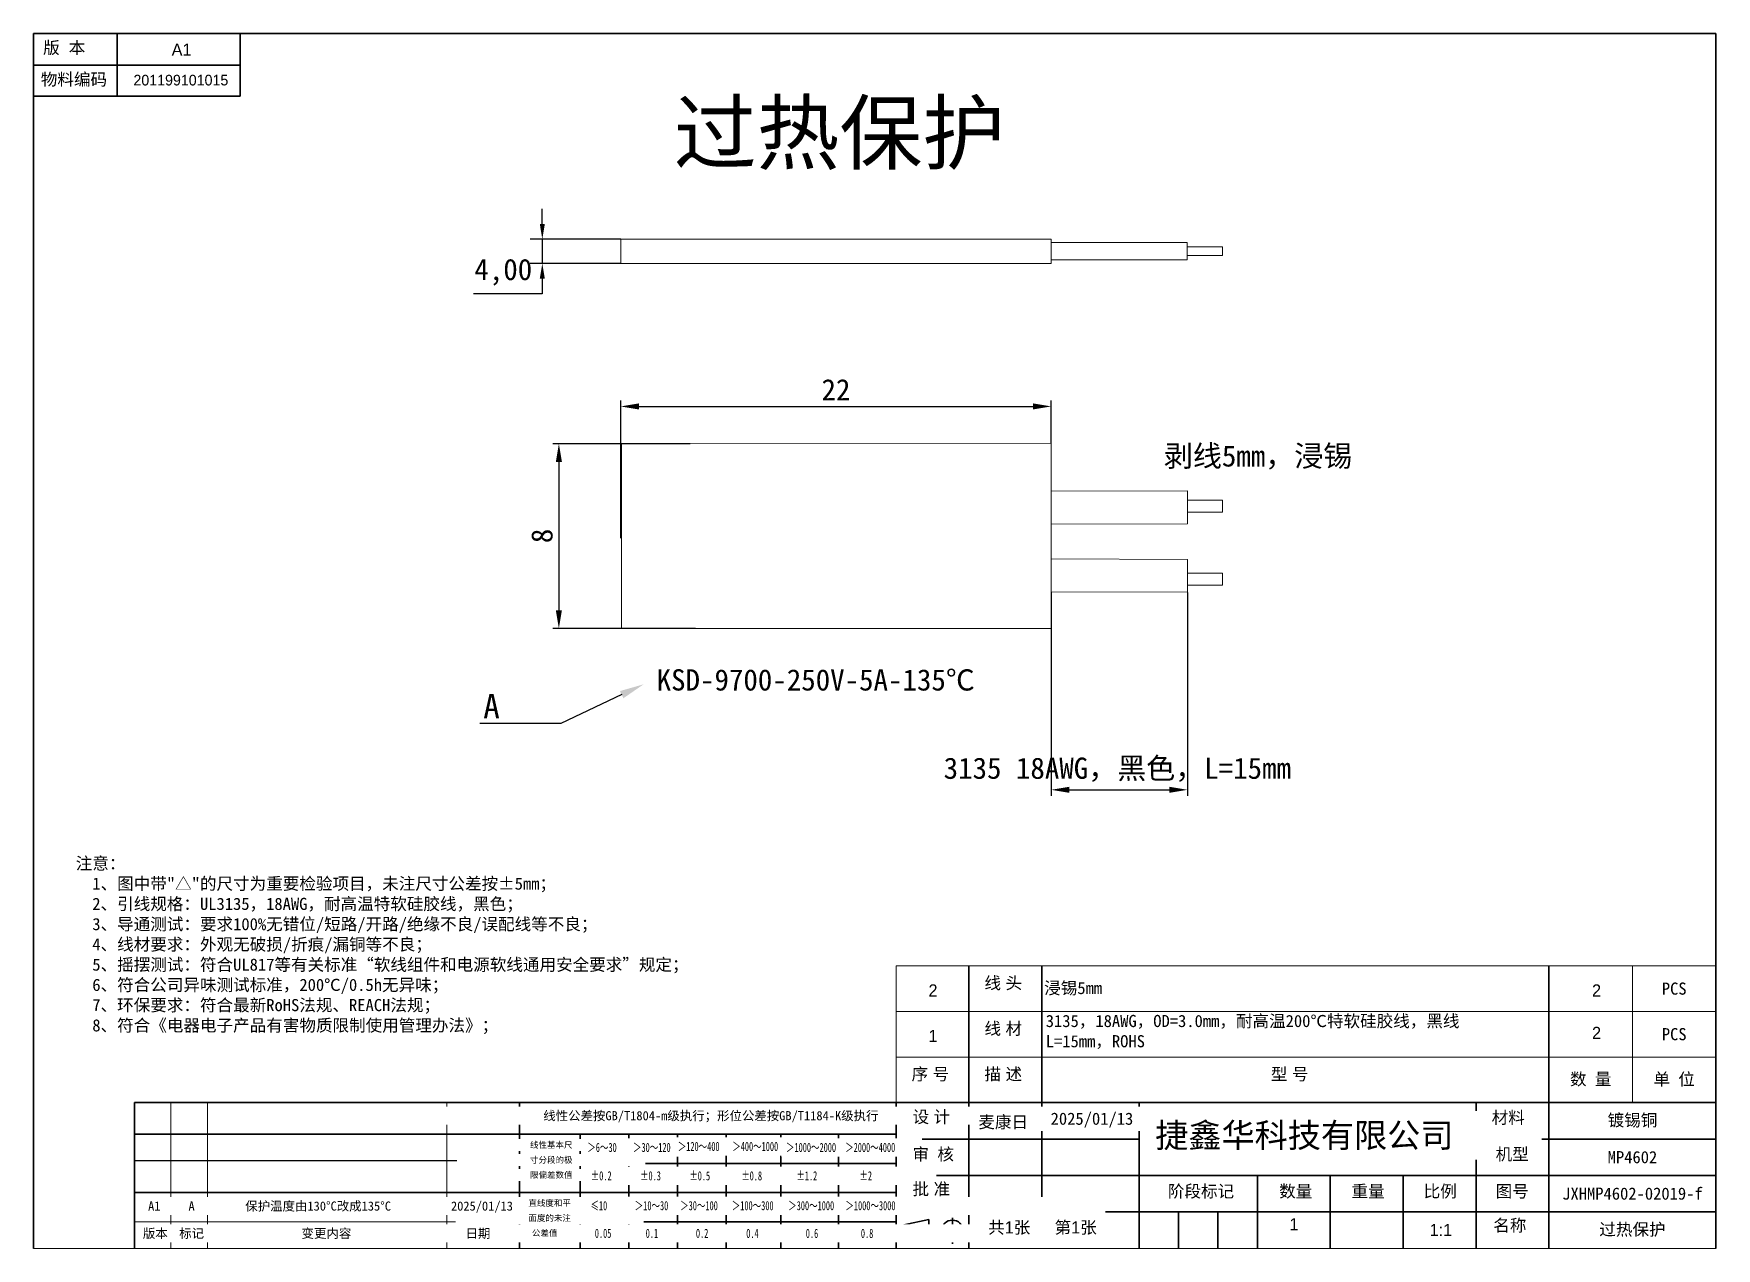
# Model space of a CAD drawing. Header units: millimetres. Extents: x 68 to 5666, y -2728 to 369.
# Drawn here: x 137.3 to 414.4, y -2159 to -1959 of the extents above; entities that cross this region are included whole.
import ezdxf
from ezdxf import colors
from ezdxf.entities.mleader import LeaderData, LeaderLine
from ezdxf.math import Vec2, Vec3

# ---------------------------------------------------------------- set-up
doc = ezdxf.new("R2010")
doc.units = ezdxf.units.MM
doc.header["$PDSIZE"] = -1
doc.linetypes.add('SLD-实线', pattern=[0, 0])
doc.layers.get('0').update_dxf_attribs({"lineweight": 18})
doc.layers.add('更新', color=10, linetype='Continuous', lineweight=18)
doc.styles.add('SLDTEXTSTYLE0', font='')
doc.styles.add('SLDTEXTSTYLE1', font='')
doc.styles.get("Standard").update_dxf_attribs({"font": 'simfang.ttf'})
doc.styles.add('标准', font='', dxfattribs={"width": 0.667})
doc.styles.get('SLDTEXTSTYLE0').set_extended_font_data('汉仪长仿宋体')
doc.styles.get('SLDTEXTSTYLE1').set_extended_font_data('汉仪长仿宋体')
doc.styles.get('标准').set_extended_font_data('宋体')
doc.dimstyles.new('ISO-25', dxfattribs={"dimtxt": 2.5, "dimasz": 2.5, "dimexe": 1.25, "dimexo": 0.625, "dimtad": 1, "dimtxsty": 'Standard', "dimcen": 2.5, "dimdle": 5, "dimadec": 0, "dimazin": 0, "dimtfac": 1, "dimtmove": 0, "dimatfit": 3, "dimfxl": 1, "dimarcsym": 0})
doc.dimstyles.new('手拉手标注样式$0', dxfattribs={"dimtxt": 3.5, "dimasz": 3, "dimexe": 1, "dimexo": 0, "dimgap": 1, "dimtad": 1, "dimdec": 1, "dimlfac": 20, "dimdsep": 46, "dimtxsty": 'Standard', "dimcen": 0, "dimdle": 6, "dimclrd": 1, "dimclre": 1, "dimclrt": 3, "dimaunit": 1, "dimadec": 0, "dimazin": 0, "dimtfac": 1, "dimtdec": 1, "dimtmove": 0, "dimatfit": 3, "dimfxl": 1, "dimtolj": 1, "dimarcsym": 0})

# ---------------------------------------------------------------- blocks, each defined once
blk = doc.blocks.new('*D1148')
at = {"color": 1, "lineweight": -2}
for p, q in [((245.43, -2026.56), (222.8, -2026.56)), ((223.8, -2029.56), (223.8, -2053.98)), ((246.31, -2056.98), (222.8, -2056.98))]:
    blk.add_line(p, q, dxfattribs=at)
at = {"color": 1}
for points in [[(224.3, -2029.56), (223.3, -2029.56), (223.8, -2026.56)], [(223.3, -2053.98), (224.3, -2053.98), (223.8, -2056.98)]]:
    blk.add_solid(points, dxfattribs=at)
at = {"layer": 'Defpoints', "color": 0}
for p in [(245.43, -2026.56), (223.8, -2056.98), (246.31, -2056.98)]:
    blk.add_point(p, dxfattribs=at)
at = {"color": 3, "lineweight": 13, "insert": (221.03, -2041.74), "char_height": 3.5, "attachment_point": 5, "rotation": 90}
blk.add_mtext('\\A1;8', dxfattribs=at)
blk = doc.blocks.new('*D1149')
at = {"color": 1, "lineweight": -2}
for p, q in [((233.98, -2042.13), (233.98, -2019.42)), ((304.86, -2026.48), (304.86, -2019.42)), ((236.98, -2020.42), (301.86, -2020.42))]:
    blk.add_line(p, q, dxfattribs=at)
at = {"color": 1}
for points in [[(236.98, -2019.92), (236.98, -2020.92), (233.98, -2020.42)], [(301.86, -2020.92), (301.86, -2019.92), (304.86, -2020.42)]]:
    blk.add_solid(points, dxfattribs=at)
at = {"layer": 'Defpoints', "color": 0}
for p in [(304.86, -2020.42), (304.86, -2026.48), (233.98, -2042.13)]:
    blk.add_point(p, dxfattribs=at)
at = {"color": 3, "lineweight": 13, "insert": (269.42, -2017.67), "char_height": 3.5, "attachment_point": 5}
blk.add_mtext('\\A1;22', dxfattribs=at)
blk = doc.blocks.new('*D1150')
at = {"color": 1, "lineweight": -2}
for p, q in [((304.86, -2050.94), (304.86, -2084.54)), ((327.31, -2051.03), (327.31, -2084.54)), ((307.86, -2083.54), (324.31, -2083.54))]:
    blk.add_line(p, q, dxfattribs=at)
at = {"color": 1}
for points in [[(307.86, -2083.04), (307.86, -2084.04), (304.86, -2083.54)], [(324.31, -2084.04), (324.31, -2083.04), (327.31, -2083.54)]]:
    blk.add_solid(points, dxfattribs=at)
at = {"layer": 'Defpoints', "color": 0}
for p in [(304.86, -2050.94), (327.31, -2051.03), (327.31, -2083.54)]:
    blk.add_point(p, dxfattribs=at)
at = {"color": 3, "insert": (315.75, -2080.24), "char_height": 3.5, "attachment_point": 5}
blk.add_mtext('\\A1;3135 18AWG，黑色，L=15mm', dxfattribs=at)
blk = doc.blocks.new('*D1154')
at = {"color": 0, "lineweight": -2}
for p, q in [((221.07, -1990.37), (221.07, -1987.87)), ((233.98, -1992.87), (219.07, -1992.87)), ((221.07, -1992.87), (221.07, -1996.87)), ((233.98, -1996.87), (219.07, -1996.87)), ((221.07, -1999.37), (221.07, -2001.87)), ((221.07, -2001.87), (209.75, -2001.87))]:
    blk.add_line(p, q, dxfattribs=at)
at = {"color": 0}
for points in [[(220.66, -1990.37), (221.49, -1990.37), (221.07, -1992.87)], [(221.49, -1999.37), (220.66, -1999.37), (221.07, -1996.87)]]:
    blk.add_solid(points, dxfattribs=at)
at = {"layer": 'Defpoints', "color": 0}
for p in [(233.98, -1992.87), (221.07, -1996.87), (233.98, -1996.87)]:
    blk.add_point(p, dxfattribs=at)
at = {"color": 0, "insert": (214.65, -1998.32), "char_height": 3.5, "attachment_point": 5}
blk.add_mtext('\\A1;4,00', dxfattribs=at)

msp = doc.modelspace()

# ---------------------------------------------------------------- linework, layer by layer
at = {"color": 7, "linetype": 'Continuous', "lineweight": 25}
for p, q in [((151.0707, -1959.0421), (137.3207, -1959.0421)), ((137.3207, -1959.0421), (137.3207, -1964.216)), ((151.0707, -1959.0421), (151.0707, -1964.216)), ((151.0707, -1964.216), (137.3207, -1964.216)), ((217.3207, -2144.6421), (153.9215, -2144.6421))]:
    msp.add_line(p, q, dxfattribs=at)
at = {"color": 7, "linetype": 'Continuous', "lineweight": 35}
for p, q in [((137.3207, -1959.0421), (414.3207, -1959.0421)), ((137.3207, -1959.0421), (137.3207, -2159.0421)), ((151.0707, -1959.0421), (151.0707, -1969.3612)), ((171.3139, -1959.0421), (171.3139, -1969.3612)), ((414.3207, -1959.0421), (414.3207, -2159.0421)), ((137.3207, -1964.216), (171.3139, -1964.216)), ((137.3207, -1969.3612), (171.3139, -1969.3612)), ((291.3207, -2112.5421), (291.3207, -2159.0421)), ((303.3207, -2112.5421), (303.3207, -2153.0421)), ((386.8207, -2112.5421), (386.8207, -2159.0421)), ((153.9215, -2135.0421), (153.9215, -2159.0421)), ((279.3207, -2135.0421), (153.9215, -2135.0421)), ((217.3207, -2159.0421), (217.3207, -2135.0421)), ((217.3207, -2135.0421), (217.3207, -2159.0421)), ((279.3207, -2135.0421), (279.3207, -2159.0421)), ((279.3207, -2135.0421), (376.1092, -2135.0421)), ((279.3207, -2135.0421), (279.3207, -2159.0421)), ((292.6092, -2135.0421), (280.6092, -2135.0421)), ((319.3207, -2135.0421), (319.3207, -2159.0421)), ((374.8207, -2135.0421), (374.8207, -2159.0421)), ((376.1092, -2135.0421), (414.3828, -2135.0421)), ((279.3207, -2140.2633), (153.9215, -2140.2633)), ((227.3207, -2159.0421), (227.3207, -2140.2633)), ((235.3207, -2140.2633), (235.3207, -2159.0421)), ((243.3207, -2159.0421), (243.3207, -2140.2633)), ((251.3207, -2159.0421), (251.3207, -2140.2633)), ((260.3207, -2159.0421), (260.3207, -2140.2633)), ((269.8207, -2140.2633), (269.8207, -2159.0421)), ((319.3207, -2141.0421), (279.3207, -2141.0421)), ((374.8207, -2141.0421), (414.3207, -2141.0421)), ((227.3207, -2145.0633), (279.3207, -2145.0633)), ((279.3207, -2147.0421), (414.3207, -2147.0421)), ((338.8207, -2159.0421), (338.8207, -2147.0421)), ((350.8207, -2147.0421), (350.8207, -2159.0421)), ((362.8207, -2147.0421), (362.8207, -2159.0421)), ((217.3207, -2149.8633), (153.9215, -2149.8633)), ((217.3207, -2149.8633), (279.3207, -2149.8633)), ((279.3207, -2154.6633), (227.3207, -2154.6633)), ((319.3207, -2153.0421), (279.3207, -2153.0421)), ((280.6008, -2155.1521), (284.7069, -2154.2673)), ((280.6008, -2155.1521), (280.6008, -2157.1822)), ((284.7069, -2154.2673), (284.7069, -2157.7639)), ((288.6008, -2154.0453), (288.6008, -2158.3175)), ((414.3207, -2153.0421), (319.3207, -2153.0421)), ((325.8207, -2159.0421), (325.8207, -2153.0421)), ((332.3207, -2153.0421), (332.3207, -2159.0421)), ((285.2672, -2156.1459), (279.2625, -2156.1459)), ((284.7069, -2157.7639), (280.6008, -2157.1822)), ((291.6832, -2156.1459), (286.8508, -2156.1459))]:
    msp.add_line(p, q, dxfattribs=at)
at = {"color": 0}
for p, q in [((233.9811, -1996.8669), (233.9811, -1992.8669)), ((233.9811, -1992.8669), (304.8581, -1992.8669)), ((304.8581, -1996.8669), (304.8581, -1992.8669)), ((304.8581, -1993.4022), (327.2567, -1993.4022)), ((327.2567, -1994.1389), (333.0528, -1994.1389)), ((333.0528, -1994.1389), (333.0528, -1995.5468)), ((233.9811, -1996.8669), (304.8581, -1996.8669)), ((304.8581, -1996.3064), (327.2567, -1996.3064)), ((333.0528, -1995.5468), (327.2567, -1995.5468)), ((327.3147, -2034.3227), (327.3147, -2039.7405)), ((327.3147, -2035.8471), (333.0528, -2035.8471)), ((333.0528, -2036.8471), (333.0528, -2035.8471)), ((327.3147, -2037.8471), (333.0528, -2037.8471)), ((333.0528, -2036.8471), (333.0528, -2037.8471)), ((327.3147, -2045.6073), (327.3147, -2051.0251)), ((327.3147, -2047.852), (333.0528, -2047.852)), ((327.3147, -2049.852), (333.0528, -2049.852)), ((333.0528, -2048.852), (333.0528, -2047.852)), ((333.0528, -2048.852), (333.0528, -2049.852))]:
    msp.add_line(p, q, dxfattribs=at)
at = {"color": 7, "linetype": 'SLD-实线', "lineweight": 13}
for p, q in [((304.8581, -2026.4801), (234.1147, -2026.5605)), ((304.8581, -2026.4801), (304.8581, -2056.9901)), ((327.3147, -2034.3227), (304.8581, -2034.3942)), ((304.8581, -2039.8161), (327.3147, -2039.7405)), ((327.3147, -2045.6073), (304.8581, -2045.5316)), ((304.8581, -2050.9535), (327.3147, -2051.0251)), ((234.1147, -2056.9847), (304.8581, -2056.9901))]:
    msp.add_line(p, q, dxfattribs=at)
at = {"color": 0, "linetype": 'Continuous', "lineweight": 5}
msp.add_line((414.3179, -2078.8827), (414.3179, -2134.9415), dxfattribs=at)
for p, q in [((279.3207, -2112.5421), (414.3179, -2112.5421)), ((400.5707, -2135.0421), (400.5707, -2112.5421)), ((279.3207, -2120.0421), (414.3179, -2120.0421)), ((279.3207, -2127.5421), (414.3179, -2127.5421)), ((386.8207, -2135.0421), (400.5707, -2135.0421))]:
    msp.add_line(p, q)
at = {"lineweight": 5}
for p, q in [((159.9215, -2135.0421), (159.9215, -2159.0421)), ((165.9215, -2135.0421), (165.9215, -2159.0421)), ((205.335, -2135.0421), (205.335, -2159.0421)), ((217.3207, -2154.6633), (153.9215, -2154.6633)), ((137.3207, -2159.0421), (414.3207, -2159.0421)), ((153.9215, -2159.0421), (217.3207, -2159.0421))]:
    msp.add_line(p, q, dxfattribs=at)
at = {"color": 7, "linetype": 'Continuous', "lineweight": 35}
for radius in [1.75, 1]:
    msp.add_circle((288.6008, -2156.1459), radius, dxfattribs=at)
at = {"layer": '更新', "color": 0}
for p, q in [((327.2567, -1993.4022), (327.2567, -1996.3064)), ((234.1147, -2026.5605), (234.1147, -2056.9847))]:
    msp.add_line(p, q, dxfattribs=at)

# ---------------------------------------------------------------- texts
at = {"color": 7, "linetype": 'Continuous', "lineweight": 35}
for s, insert, char_height, width, attachment_point, style in [(' 版  本', (138.1375, -1960.3521), 2, 24.189751, 1, 'SLDTEXTSTYLE0'), ('A1', (161.6786, -1960.6747), 2, 7.01863, 2, 'SLDTEXTSTYLE1'), ('物料编码', (138.5006, -1965.5629), 2, 26.865651, 1, 'SLDTEXTSTYLE0'), ('201199101015', (161.5591, -1965.8186), 1.75, 7.01863, 2, 'SLDTEXTSTYLE1'), ('2', (284.6628, -2115.5771), 2, 12.591528, 1, 'SLDTEXTSTYLE0'), ('线 头', (293.8732, -2114.3497), 2, 12.591528, 1, 'SLDTEXTSTYLE0'), ('2', (393.9128, -2115.5771), 2, 12.591528, 1, 'SLDTEXTSTYLE0'), ('线 材', (293.8732, -2121.8497), 2, 12.591528, 1, 'SLDTEXTSTYLE0'), ('1', (284.6628, -2123.0771), 2, 12.591528, 1, 'SLDTEXTSTYLE0'), ('2', (393.9128, -2122.5715), 2, 12.591528, 1, 'SLDTEXTSTYLE0'), ('序 号', (281.8732, -2129.3497), 2, 12.591528, 1, 'SLDTEXTSTYLE0'), ('描 述', (293.8732, -2129.3497), 2, 12.591528, 1, 'SLDTEXTSTYLE0'), ('型 号', (341.0255, -2129.3497), 2, 12.591528, 1, 'SLDTEXTSTYLE0'), ('设 计', (282.0282, -2136.3848), 2, 12.591528, 1, 'SLDTEXTSTYLE0'), ('批 准', (282.0306, -2148.2716), 2, 12.496249, 1, 'SLDTEXTSTYLE0'), ('阶段标记', (324.0756, -2148.6413), 2, 20.265178, 1, 'SLDTEXTSTYLE0'), ('数量', (342.3966, -2148.6413), 2, 9.645199, 1, 'SLDTEXTSTYLE0'), ('重量', (354.3083, -2148.6413), 2, 9.549919, 1, 'SLDTEXTSTYLE0'), ('比例', (366.1936, -2148.6413), 2, 9.066193, 1, 'SLDTEXTSTYLE0'), ('图号', (378.0405, -2148.6413), 2, 9.410665, 1, 'SLDTEXTSTYLE0'), ('共1张', (294.4722, -2154.5955), 2, 14.069252, 1, 'SLDTEXTSTYLE0'), ('第1张', (305.4238, -2154.5955), 2, 14.135734, 1, 'SLDTEXTSTYLE0'), ('1', (344.0931, -2154.0732), 2, 0.833795, 1, 'SLDTEXTSTYLE1'), ('1:1', (369.0335, -2155.0096), 2, 5.951293, 2, 'SLDTEXTSTYLE1'), ('名称', (377.6576, -2154.2614), 2, 9.571907, 1, 'SLDTEXTSTYLE0')]:
    msp.add_mtext(s, dxfattribs=dict(at, insert=insert, char_height=char_height, width=width, attachment_point=attachment_point, style=style))
at = {"lineweight": 35, "insert": (270.0007, -1975.9385), "char_height": 10, "width": 148.542964, "attachment_point": 5, "bg_fill": 2}
msp.add_mtext('{\\C1;过热保护}', dxfattribs=at)
at = {"color": 3, "char_height": 3.5, "width": 36.290429, "attachment_point": 1}
for s, insert in [('剥线5mm，浸锡', (323.4204, -2026.8161)), ('KSD-9700-250V-5A-135℃', (239.8964, -2063.6965))]:
    msp.add_mtext(s, dxfattribs=dict(at, insert=insert))
at = {"lineweight": 5, "insert": (144.2571, -2094.6519), "char_height": 2, "width": 106.970835, "attachment_point": 1, "bg_fill": 2}
msp.add_mtext('注意：\\P  1、图中带"△"的尺寸为重要检验项目，未注尺寸公差按%%P5mm；\\P  2、{\\C0;引线规格：}UL3135，18AWG，耐高温特软硅胶线，黑色；\\P  3、导通测试：要求100%无错位/短路/开路/绝缘不良/误配线等不良；\\P  4、线材要求：外观无破损/折痕/漏铜等不良；\\P  5、摇摆测试：符合UL817等有关标准“软线组件和电源软线通用安全要求”规定；\\P  6、符合公司异味测试标准，200℃/0.5h无异味；\\P  7、环保要求：符合最新RoHS法规、REACH法规；\\P  8、符合《电器电子产品有害物质限制使用管理办法》；\\P ', dxfattribs=at)
at = {"lineweight": 35, "char_height": 2}
for s, insert, width, attachment_point in [('{\\fSimSun|b0|i0|c134|p0;浸锡5mm}', (303.7082, -2115.1767), 83.5, 1), ('PCS', (407.4443, -2116.2921), 13.747168, 5), ('3135，18AWG，OD=3.0mm，耐高温200℃特软硅胶线，黑线\\PL=15mm，ROHS', (303.9677, -2120.6069), 94.700031, 1), ('PCS', (407.4443, -2123.7921), 13.747168, 5), ('数 量', (393.6957, -2131.2921), 13.75, 5), ('单 位', (407.4429, -2131.2921), 13.75, 5), ('镀锡铜', (400.5707, -2138.0421), 27.5, 5), ('MP4602', (400.5707, -2144.0421), 27.5, 5), ('JXHMP4602-02019-f', (400.5707, -2150.0421), 27.5, 5), ('过热保护', (400.5707, -2156.0421), 27.5, 5)]:
    msp.add_mtext(s, dxfattribs=dict(at, insert=insert, width=width, attachment_point=attachment_point))

# ---------------------------------------------------------------- dimensions: what is measured, and where the dimension line sits
at = {"color": 0}
dim = msp.add_linear_dim(base=(221.0722, -1996.8669), p1=(233.9811, -1992.8669), p2=(233.9811, -1996.8669), angle=90, dimstyle='ISO-25', override={"dimtxt": 3.5, "dimexe": 2, "dimexo": 0, "dimgap": 1.524, "dimtih": 1, "dimtoh": 1, "dimzin": 0, "dimadec": 2, "dimtolj": 1}, dxfattribs=at)
dim.commit()
dim.dimension.update_dxf_attribs({"geometry": '*D1154', "text_midpoint": (214.6482, -1998.3229)})
at = {"lineweight": 13}
dim = msp.add_linear_dim(base=(304.8581, -2020.418), p1=(233.9811, -2042.1327), p2=(304.8581, -2026.4801), text='22', dimstyle='手拉手标注样式$0', override={"dimtxsty": 'Standard'}, dxfattribs=at)
dim.commit()
dim.dimension.update_dxf_attribs({"geometry": '*D1149', "text_midpoint": (269.4196, -2020.418), "dimtype": 160})
dim = msp.add_linear_dim(base=(223.802, -2056.9847), p1=(245.4274, -2026.5605), p2=(246.3135, -2056.9847), angle=90, text='8', dimstyle='手拉手标注样式$0', override={"dimtxsty": 'Standard'}, dxfattribs=at)
dim.commit()
dim.dimension.update_dxf_attribs({"geometry": '*D1148', "text_midpoint": (223.802, -2041.7351), "dimtype": 160})
at = {"color": 0}
dim = msp.add_linear_dim(base=(327.3147, -2083.5386), p1=(304.8581, -2050.9381), p2=(327.3147, -2051.0251), text='3135 18AWG，黑色，L=15mm', dimstyle='手拉手标注样式$0', override={"dimtxsty": 'Standard', "dimazin": 1}, dxfattribs=at)
dim.commit()
dim.dimension.update_dxf_attribs({"geometry": '*D1150', "text_midpoint": (315.7546, -2083.5386), "dimtype": 160})

# ---------------------------------------------------------------- leaders
at = {"layer": '更新'}
ml = msp.add_multileader_mtext('Standard', dxfattribs=at)
ml.set_content('A', color=256)
ml.set_leader_properties()
ml.build(insert=Vec2(0, 0))
ml.multileader.update_dxf_attribs({"text_right_attachment_type": 6})
ctx = ml.context
ctx.base_point, ctx.plane_origin = Vec3(209.3496, -2070.1921), Vec3(237.7581, -2066.1705)
ctx.right_attachment = 6
notes = []
notes.append((ctx, [(0, (1, 1, 0), (224.1153, -2072.6035), (-1, 0), 8, [(0, [(237.7581, -2066.1705)], 256, [])])]))
ctx.mtext.insert = Vec3(211.3496, -2067.7806)
for ctx, leaders in notes:
    for number, flags, end, landing, length, lines in leaders:
        leader = LeaderData()
        leader.index, (leader.has_last_leader_line, leader.has_dogleg_vector, leader.attachment_direction) = number, flags
        leader.last_leader_point, leader.dogleg_vector, leader.dogleg_length = Vec3(end), Vec3(landing), length
        for number, points, colour, breaks in lines:
            line = LeaderLine()
            line.index, line.vertices, line.color, line.breaks = number, Vec3.list(points), colors.encode_raw_color(colour), breaks
            leader.lines.append(line)
        ctx.leaders.append(leader)

# ---------------------------------------------------------------- next in the draw order: texts
at = {"color": 7, "linetype": 'Continuous', "lineweight": 35, "bg_fill": 2}
for s, insert, char_height, width, attachment_point in [('线性公差按GB/T1804-m级执行；形位公差按GB/T1184-K级执行', (248.825, -2136.4533), 1.5, 102.418669, 2), ('捷鑫华科技有限公司', (321.9871, -2138.4281), 4, 61.63028, 1)]:
    msp.add_mtext(s, dxfattribs=dict(at, insert=insert, char_height=char_height, width=width, attachment_point=attachment_point))
at = {"color": 7, "linetype": 'Continuous', "lineweight": 35, "char_height": 1.5, "width": 11.89955, "attachment_point": 1, "style": '标准', "bg_fill": 2}
for s, insert in [('＞6～30', (228.4809, -2141.6745)), ('%%P0.2', (229.0794, -2146.3502)), ('≤10', (229.0345, -2151.2593)), ('0.05', (229.7205, -2155.8137)), ('0.4', (254.6518, -2155.8255))]:
    msp.add_mtext(s, dxfattribs=dict(at, insert=insert))

# ---------------------------------------------------------------- next in the draw order: linework, layer by layer
for q in [(279.3207, -2112.5421), (279.3207, -2127.5421)]:
    msp.add_line((279.3207, -2135.0421), q)

# ---------------------------------------------------------------- next in the draw order: texts
at = {"color": 7, "linetype": 'Continuous', "lineweight": 35, "insert": (311.572, -2136.6947), "char_height": 2, "width": 27.117959, "attachment_point": 2, "bg_fill": 2}
msp.add_mtext('2025/01/13', dxfattribs=at)
at = {"color": 7, "linetype": 'Continuous', "lineweight": 35, "char_height": 2, "attachment_point": 1, "style": 'SLDTEXTSTYLE0'}
for s, insert, width in [(' 材料', (376.6434, -2136.5119), 12.899354), ('机型', (378.0405, -2142.5359), 9.769795)]:
    msp.add_mtext(s, dxfattribs=dict(at, insert=insert, width=width))
at = {"color": 7, "linetype": 'Continuous', "lineweight": 35, "char_height": 1.5, "width": 11.89955, "attachment_point": 1, "style": '标准', "bg_fill": 2}
for s, insert in [('＞30～120', (236.0039, -2141.6745)), ('%%P0.3', (237.1957, -2146.3502)), ('＞30～100', (243.768, -2151.2593)), ('0.1', (238.096, -2155.8137)), ('0.6', (264.4571, -2155.8255))]:
    msp.add_mtext(s, dxfattribs=dict(at, insert=insert))

# ---------------------------------------------------------------- next in the draw order: texts
at = {"lineweight": 35, "insert": (296.9591, -2138.3521), "char_height": 2, "width": 12, "attachment_point": 5}
msp.add_mtext('麦康日', dxfattribs=at)
at = {"color": 0, "linetype": 'Continuous', "lineweight": 35, "insert": (222.5421, -2141.5147), "char_height": 1, "width": 30, "attachment_point": 2, "bg_fill": 2}
msp.add_mtext('线性基本尺', dxfattribs=at)
at = {"color": 7, "linetype": 'Continuous', "lineweight": 35, "char_height": 1.5, "width": 11.89955, "attachment_point": 1, "style": '标准', "bg_fill": 2}
for s, insert in [('＞120～400', (243.3757, -2141.5139)), ('%%P0.5', (245.3014, -2146.3502)), ('＞10～30', (236.292, -2151.2593)), ('＞100～300', (252.2695, -2151.2593)), ('0.2', (246.365, -2155.8137)), ('0.8', (273.5284, -2155.8255))]:
    msp.add_mtext(s, dxfattribs=dict(at, insert=insert))

# ---------------------------------------------------------------- next in the draw order: texts
for s, insert in [('＞400～1000', (252.3432, -2141.5139)), ('%%P0.8', (253.8523, -2146.3502)), ('＞300～1000', (261.5605, -2151.2593))]:
    msp.add_mtext(s, dxfattribs=dict(at, insert=insert))
at = {"color": 0, "linetype": 'Continuous', "lineweight": 35, "char_height": 1, "width": 30, "attachment_point": 2, "bg_fill": 2}
for s, insert in [('寸分段的极', (222.5455, -2143.9841)), ('直线度和平', (222.2828, -2151.0814))]:
    msp.add_mtext(s, dxfattribs=dict(at, insert=insert))

# ---------------------------------------------------------------- next in the draw order: texts
at = {"color": 7, "linetype": 'Continuous', "lineweight": 35, "char_height": 1.5, "width": 11.89955, "attachment_point": 1, "style": '标准', "bg_fill": 2}
for s, insert in [('＞1000～2000', (261.1961, -2141.6745)), ('%%P1.2', (262.935, -2146.3502)), ('＞1000～3000', (270.9783, -2151.2593))]:
    msp.add_mtext(s, dxfattribs=dict(at, insert=insert))
at = {"color": 0, "linetype": 'Continuous', "lineweight": 35, "char_height": 1, "width": 30, "attachment_point": 2, "bg_fill": 2}
for s, insert in [('限偏差数值', (222.5455, -2146.4536)), ('面度的未注', (222.2828, -2153.5509))]:
    msp.add_mtext(s, dxfattribs=dict(at, insert=insert))

# ---------------------------------------------------------------- next in the draw order: texts
at = {"color": 7, "linetype": 'Continuous', "lineweight": 35, "char_height": 1.5, "width": 11.89955, "attachment_point": 1, "style": '标准', "bg_fill": 2}
for s, insert in [('＞2000～4000', (270.9371, -2141.6745)), ('%%P2', (273.3105, -2146.3502))]:
    msp.add_mtext(s, dxfattribs=dict(at, insert=insert))
at = {"lineweight": 5, "insert": (172.1625, -2151.328), "char_height": 1.5, "width": 106.970835, "attachment_point": 1, "bg_fill": 2}
msp.add_mtext('保护温度由130%%DC改成135%%DC', dxfattribs=at)
at = {"color": 0, "linetype": 'Continuous', "lineweight": 35, "insert": (221.4631, -2156.0203), "char_height": 1, "width": 30, "attachment_point": 2, "bg_fill": 2}
msp.add_mtext('公差值', dxfattribs=at)

# ---------------------------------------------------------------- next in the draw order: texts
at = {"color": 7, "linetype": 'Continuous', "lineweight": 35, "insert": (282.0306, -2142.5359), "char_height": 2, "width": 9.491286, "attachment_point": 1, "style": 'SLDTEXTSTYLE0'}
msp.add_mtext('{\\f宋体|b0|i0|c134|p2;审 核}', dxfattribs=at)
at = {"lineweight": 5, "char_height": 1.5, "width": 106.970835, "attachment_point": 1, "bg_fill": 2}
for s, insert in [('2025/01/13', (206.0328, -2151.328)), ('变更内容', (181.4303, -2155.8255))]:
    msp.add_mtext(s, dxfattribs=dict(at, insert=insert))

# ---------------------------------------------------------------- next in the draw order: texts
for s, insert in [('A1', (156.1661, -2151.328)), ('日期', (208.4327, -2155.8255))]:
    msp.add_mtext(s, dxfattribs=dict(at, insert=insert))

# ---------------------------------------------------------------- next in the draw order: texts
for s, insert in [('A', (162.8137, -2151.328)), ('版本', (155.3061, -2155.8255))]:
    msp.add_mtext(s, dxfattribs=dict(at, insert=insert))

# ---------------------------------------------------------------- next in the draw order: texts
at = {"lineweight": 5, "insert": (161.2815, -2155.8255), "char_height": 1.5, "width": 106.970835, "attachment_point": 1, "bg_fill": 2}
msp.add_mtext('标记', dxfattribs=at)

doc.saveas('drawing.dxf')
